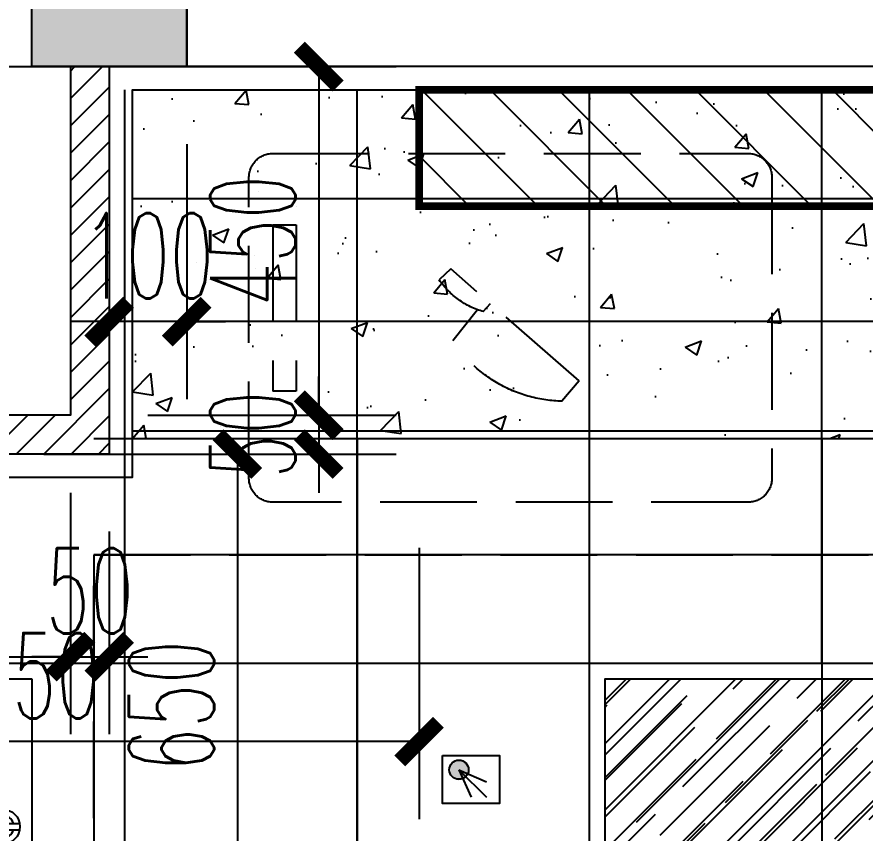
# Model space of a CAD drawing. Extents: x 184967 to 628822, y -100826 to 121332.
# Drawn here: x 203198 to 204293, y -17006 to -15952 of the extents above; entities that cross this region are included whole.
import ezdxf

# ---------------------------------------------------------------- set-up
doc = ezdxf.new("R2010")
doc.units = 0
doc.header["$MEASUREMENT"] = 0
doc.linetypes.add('__DASH', pattern=[0.35, 0.25, -0.1])
doc.linetypes.add('DASH', pattern=[0.35, 0.25, -0.1])
for name, color, linetype in [('-02插座图层', 30, 'Continuous'), ('0-地面', 251, 'Continuous'), ('0-天花造型', 55, 'Continuous'), ('0-完成面', 47, 'Continuous'), ('E03-给排水', 6, 'Continuous'), ('P10-固定（高柜）家具', 55, 'Continuous'), ('P10-活动家具', 55, 'DASH'), ('PUB_HATCH', 7, 'Continuous'), ('T008天花灯具', 2, 'Continuous'), ('WALL', 145, 'Continuous'), ('WINDOW', 141, 'Continuous'), ('定位标注', 2, 'Continuous'), ('新砌', 8, 'Continuous'), ('构造柱', 6, 'Continuous')]:
    doc.layers.add(name, color=color, linetype=linetype)
doc.layers.add('E-插座', color=60, linetype='Continuous', lineweight=30)
doc.styles.add('DIM_FONT', font='SIMPLEX.shx', dxfattribs={"width": 0.8})
doc.styles.get("Standard").update_dxf_attribs({"font": 'gbenor.shx', "bigfont": 'gbcbig.shx'})
doc.styles.add('尺寸标注', font='txt.shx', dxfattribs={"width": 0.6, "height": 110})
doc.dimstyles.new('1-50', dxfattribs={"dimscale": 50, "dimtxt": 110, "dimasz": 1, "dimexe": 2, "dimexo": 2, "dimgap": 0.6, "dimtad": 1, "dimdec": 0, "dimrnd": 5, "dimtxsty": '尺寸标注', "dimblk": 'ARCHTICK', "dimcen": 2.5, "dimclrd": 251, "dimclre": 251, "dimclrt": 50, "dimadec": 0, "dimazin": 0, "dimtfac": 1, "dimtdec": 0, "dimtix": 1, "dimtmove": 2, "dimatfit": 3, "dimldrblk": 'DOT', "dimfxl": 1, "dimarcsym": 0})

# ---------------------------------------------------------------- blocks, each defined once
blk = doc.blocks.new('720X395煤气灶')
for p, q in [((360, 0), (-360, 0)), ((-360, 0), (-360, -395)), ((360, 0), (360, -395)), ((360, -395), (-360, -395))]:
    blk.add_line(p, q)
at = {"color": 251}
for p, q in [((336.2, -23.8), (-336.2, -23.8)), ((-336.2, -23.8), (-336.2, -318.2)), ((336.2, -23.8), (336.2, -318.2)), ((-159, -75.6), (-166.9, -75.6)), ((-166.9, -111.3), (-166.9, -75.6)), ((-159, -111.3), (-159, -75.6)), ((172.5, -75.6), (164.6, -75.6)), ((164.6, -111.3), (164.6, -75.6)), ((172.5, -111.3), (172.5, -75.6)), ((-159, -111.3), (-166.9, -111.3)), ((172.5, -111.3), (164.6, -111.3)), ((-221.7, -166.1), (-257.4, -166.1)), ((-257.4, -166.1), (-257.4, -174)), ((-221.7, -174), (-257.4, -174)), ((-221.7, -166.1), (-221.7, -174)), ((-68.4, -166.1), (-104.2, -166.1)), ((-104.2, -166.1), (-104.2, -174)), ((-68.4, -174), (-104.2, -174)), ((-68.4, -166.1), (-68.4, -174)), ((109.8, -166.1), (74.1, -166.1)), ((74.1, -166.1), (74.1, -174)), ((109.8, -174), (74.1, -174)), ((109.8, -174), (109.8, -166.1)), ((227.3, -166.1), (227.3, -174)), ((263, -166.1), (227.3, -166.1)), ((263, -174), (227.3, -174)), ((263, -166.1), (263, -174)), ((-166.9, -264.5), (-166.9, -228.8)), ((-159, -228.8), (-166.9, -228.8)), ((-159, -264.5), (-159, -228.8)), ((164.6, -264.5), (164.6, -228.8)), ((172.5, -228.8), (164.6, -228.8)), ((172.5, -264.5), (172.5, -228.8)), ((-159, -264.5), (-166.9, -264.5)), ((172.5, -264.5), (164.6, -264.5)), ((-336.2, -318.2), (336.2, -318.2)), ((-165.9, -335.3), (-165.9, -379.4)), ((-158, -335.3), (-158, -379.4)), ((99.6, -334.1), (-98.9, -334.1)), ((-98.9, -334.1), (-98.9, -381)), ((99.6, -334.1), (99.6, -381)), ((165.1, -335.3), (165.1, -379.4)), ((173, -335.3), (173, -379.4)), ((83.7, -350), (-83, -350)), ((-83, -350), (-83, -365.1)), ((83.7, -350), (83.7, -365.1)), ((83.7, -365.1), (-83, -365.1)), ((99.6, -381), (-98.9, -381))]:
    blk.add_line(p, q, dxfattribs=at)
for centre, radius in [((-162.9, -170.1), 82.6), ((168.5, -170.1), 82.6), ((-162.9, -170.1), 70.7), ((168.5, -170.1), 70.7), ((-161.8, -357.4), 22.4), ((169.1, -357.4), 22.4)]:
    blk.add_circle(centre, radius, dxfattribs=at)
for centre, start, end in [((-161.8, -357.4), 106.3425, 253.6575), ((-161.8, -357.4), 285.5089, 74.4911), ((169.1, -357.4), 106.3425, 253.6575), ((169.1, -357.4), 285.5089, 74.4911)]:
    blk.add_arc(centre, 14.5, start, end, dxfattribs=at)
blk = doc.blocks.new('A$C4D044F91')
at = {"linetype": 'DASH', "ltscale": 500}
for p, q in [((644.3, 450), (30.7, 450)), ((0, 419.3), (0, 30.7)), ((675, 30.7), (675, 419.3)), ((614.3, 358), (614.3, 143.2)), ((644.3, 358), (614.3, 358)), ((644.3, 358), (644.3, 143.2)), ((248.7, 156.8), (414.4, 301)), ((414.4, 301), (429.4, 286.8)), ((372.5, 245.9), (363.2, 256.5)), ((379.8, 248.2), (411.7, 208.4)), ((248.7, 156.8), (271.1, 130.4)), ((614.3, 143.2), (644.3, 143.2)), ((30.7, 0), (644.3, 0))]:
    blk.add_line(p, q, dxfattribs=at)
for centre, radius, start, end in [((30.7, 419.3), 30.7, 90.0012, 180.0012), ((644.3, 419.3), 30.7, 0.0012, 90.0012), ((344.4, 344.8), 102.8, 285.8305, 325.6772), ((267.9, 301.8), 171.5, 270.9779, 326.9684), ((30.7, 30.7), 30.7, 180.0012, 270.0012), ((644.3, 30.7), 30.7, 270.0012, 0.0012)]:
    blk.add_arc(centre, radius, start, end, dxfattribs=at)
at = {"linetype": 'DASH', "ltscale": 500, "style": 'DIM_FONT', "text_generation_flag": 4, "width": 0.8, "flags": 9}
for tag in ['XSIZE', 'YSIZE']:
    blk.add_attdef(tag, (337.5, 0), '', height=0.5, rotation=90.0012, dxfattribs=at)
blk = doc.blocks.new('fsfsdfd221251')
at = {"layer": 'T008天花灯具', "ltscale": 0.3}
h = blk.add_hatch(dxfattribs=at)
h.set_pattern_fill('AR-RROOF', color=250, scale=50, angle=45, style=0)
h.set_pattern_definition([(135, (582327.07, 454182.51), (-42.426407, 113.137085), [750, -100, 250, -50]), (135, (582297.73, 454247.21), (82.37794, 11.667262), [150, -16.5, 300, -37.5]), (135, (582339.447, 454230.24), (-160.159686, 207.5358403), [400, -70, 200, -50])])
h.paths.add_polyline_path([(420761.4, -33183.5), (421021.4, -33183.5), (421021.4, -33743.5), (420761.4, -33743.5)])
at = {"layer": '0-天花造型', "linetype": 'ByBlock'}
for points in [[(420741.4, -33163.5), (421041.4, -33163.5), (421041.4, -33763.5), (420741.4, -33763.5)], [(420761.4, -33183.5), (421021.4, -33183.5), (421021.4, -33743.5), (420761.4, -33743.5)]]:
    blk.add_lwpolyline(points, close=True, dxfattribs=at)
blk = doc.blocks.new('_ArchTick')
at = {"color": 0, "linetype": 'ByBlock', "const_width": 0.4}
blk.add_lwpolyline([(-0.5, -0.5), (0.5, 0.5)], dxfattribs=at)
blk = doc.blocks.new('*D84')
at = {"layer": 'Defpoints', "color": 0, "linetype": 'ByBlock', "transparency": 16777216}
for p in [(202697.2, -16516.4), (202697.2, -17166.4), (203482.6, -17166.4)]:
    blk.add_point(p, dxfattribs=at)
at = {"layer": 'E-插座', "color": 251, "lineweight": -2, "transparency": 16777216}
for p, q in [((203232.6, -16516.4), (203582.6, -16516.4)), ((203482.6, -16516.4), (203482.6, -17166.4)), ((203232.6, -17166.4), (203582.6, -17166.4))]:
    blk.add_line(p, q, dxfattribs=at)
at = {"layer": 'E-插座', "color": 251, "linetype": 'ByBlock', "lineweight": -2, "transparency": 16777216, "xscale": 50, "yscale": 50, "zscale": 50}
for p, rotation in [((203482.6, -16516.4), 90), ((203482.6, -17166.4), 270)]:
    blk.add_blockref('_ArchTick', p, dxfattribs=dict(at, rotation=rotation))
at = {"layer": 'E-插座', "color": 50, "linetype": 'ByBlock', "transparency": 16777216, "insert": (203397.6, -16841.4), "char_height": 110, "attachment_point": 5, "rotation": 90, "style": '尺寸标注'}
blk.add_mtext('650', dxfattribs=at)
blk = doc.blocks.new('_Dot')
at = {"color": 0, "linetype": 'ByBlock', "lineweight": -2}
blk.add_line((-0.5, 0), (-1, 0), dxfattribs=at)
at = {"color": 0, "linetype": 'ByBlock', "const_width": 0.5}
blk.add_lwpolyline([(-0.25, 0, 1), (0.25, 0, 1)], format="xyb", close=True, dxfattribs=at)
blk = doc.blocks.new('sder')
at = {"layer": '-02插座图层', "color": 251}
for q in [(-521.539, 648.016), (-521.539, 647.229), (-522.326, 647.229)]:
    blk.add_line((-522.956, 648.646), q, dxfattribs=at)
at = {"layer": '-02插座图层'}
blk.add_lwpolyline([(-523.812, 649.38), (-520.852, 649.38), (-520.852, 646.908), (-523.812, 646.908)], close=True, dxfattribs=at)
at = {"layer": '-02插座图层', "color": 251}
blk.add_circle((-522.956, 648.646), 0.498, dxfattribs=at)
for points in [[(-523.205, 649.078), (-522.707, 649.078), (-523.388, 648.895), (-522.525, 648.895)], [(-522.956, 649.144), (-522.956, 649.144), (-523.205, 649.078), (-522.707, 649.078)], [(-523.388, 648.895), (-522.525, 648.895), (-523.454, 648.646), (-522.458, 648.646)], [(-523.388, 648.397), (-522.525, 648.397), (-523.454, 648.646), (-522.458, 648.646)], [(-523.205, 648.215), (-522.707, 648.215), (-523.388, 648.397), (-522.525, 648.397)], [(-522.956, 648.148), (-522.956, 648.148), (-523.205, 648.215), (-522.707, 648.215)]]:
    blk.add_solid(points, dxfattribs=at)
at = {"layer": '-02插座图层', "color": 251, "flags": 9}
blk.add_attdef('A', (-522.484, 648.174), '', height=0.000063, dxfattribs=at)
blk = doc.blocks.new('$WINLIB2D$00000001')
at = {"color": 0}
for points in [[(0.5, -0.5), (0.5, 0.5)], [(-0.5, -0.5), (0.5, -0.5)]]:
    blk.add_lwpolyline(points, dxfattribs=at)
blk = doc.blocks.new('*D273')
at = {"layer": 'Defpoints', "color": 0, "linetype": 'ByBlock', "transparency": 16777216}
for p in [(203267.2, -16466.4), (202667.2, -16516.4), (203267.2, -16778)]:
    blk.add_point(p, dxfattribs=at)
at = {"layer": '定位标注', "color": 251, "linetype": 'ByBlock', "lineweight": -2, "transparency": 16777216}
for p, q in [((203267.2, -16566.4), (203267.2, -16878)), ((202667.2, -16616.4), (202667.2, -16878)), ((202667.2, -16778), (203267.2, -16778))]:
    blk.add_line(p, q, dxfattribs=at)
at = {"layer": '定位标注', "color": 251, "linetype": 'ByBlock', "lineweight": -2, "transparency": 16777216, "xscale": 50, "yscale": 50, "zscale": 50, "rotation": 180}
blk.add_blockref('_ArchTick', (202667.2, -16778), dxfattribs=at)
at = {"layer": '定位标注', "color": 251, "linetype": 'ByBlock', "lineweight": -2, "transparency": 16777216, "xscale": 50, "yscale": 50, "zscale": 50}
blk.add_blockref('_ArchTick', (203267.2, -16778), dxfattribs=at)
at = {"layer": '定位标注', "color": 50, "linetype": 'ByBlock', "transparency": 16777216, "insert": (202967.2, -16693), "char_height": 110, "attachment_point": 5, "style": '尺寸标注'}
blk.add_mtext('600', dxfattribs=at)
blk = doc.blocks.new('*D274')
at = {"layer": 'Defpoints', "color": 0, "linetype": 'ByBlock', "transparency": 16777216}
for p in [(203267.2, -16466.4), (203317.2, -16516.4), (203317.2, -16778)]:
    blk.add_point(p, dxfattribs=at)
at = {"layer": '定位标注', "color": 251, "linetype": 'ByBlock', "lineweight": -2, "transparency": 16777216}
for p, q in [((203267.2, -16566.4), (203267.2, -16878)), ((203317.2, -16616.4), (203317.2, -16878)), ((203267.2, -16778), (203217.2, -16778)), ((203267.2, -16778), (203317.2, -16778)), ((203317.2, -16778), (203367.2, -16778))]:
    blk.add_line(p, q, dxfattribs=at)
at = {"layer": '定位标注', "color": 251, "linetype": 'ByBlock', "lineweight": -2, "transparency": 16777216, "xscale": 50, "yscale": 50, "zscale": 50}
blk.add_blockref('_ArchTick', (203267.2, -16778), dxfattribs=at)
at = {"layer": '定位标注', "color": 251, "linetype": 'ByBlock', "lineweight": -2, "transparency": 16777216, "xscale": 50, "yscale": 50, "zscale": 50, "rotation": 180}
blk.add_blockref('_ArchTick', (203317.2, -16778), dxfattribs=at)
at = {"layer": '定位标注', "color": 50, "linetype": 'ByBlock', "transparency": 16777216, "insert": (203292.2, -16693), "char_height": 110, "attachment_point": 5, "style": '尺寸标注'}
blk.add_mtext('50', dxfattribs=at)
blk = doc.blocks.new('*D275')
at = {"layer": 'Defpoints', "color": 0, "linetype": 'ByBlock', "transparency": 16777216}
for p in [(203267.2, -16016.4), (203267.2, -16466.4), (203587.6, -16466.4)]:
    blk.add_point(p, dxfattribs=at)
at = {"layer": '定位标注', "color": 251, "linetype": 'ByBlock', "lineweight": -2, "transparency": 16777216}
for p, q in [((203367.2, -16016.4), (203687.6, -16016.4)), ((203587.6, -16016.4), (203587.6, -16466.4)), ((203367.2, -16466.4), (203687.6, -16466.4))]:
    blk.add_line(p, q, dxfattribs=at)
at = {"layer": '定位标注', "color": 251, "linetype": 'ByBlock', "lineweight": -2, "transparency": 16777216, "xscale": 50, "yscale": 50, "zscale": 50}
for p, rotation in [((203587.6, -16016.4), 90), ((203587.6, -16466.4), 270)]:
    blk.add_blockref('_ArchTick', p, dxfattribs=dict(at, rotation=rotation))
at = {"layer": '定位标注', "color": 50, "linetype": 'ByBlock', "transparency": 16777216, "insert": (203502.6, -16241.4), "char_height": 110, "attachment_point": 5, "rotation": 90, "style": '尺寸标注'}
blk.add_mtext('450', dxfattribs=at)
blk = doc.blocks.new('*D276')
at = {"layer": 'Defpoints', "color": 0, "linetype": 'ByBlock', "transparency": 16777216}
for p in [(203267.2, -16466.4), (203317.2, -16516.4), (203587.6, -16516.4)]:
    blk.add_point(p, dxfattribs=at)
at = {"layer": '定位标注', "color": 251, "linetype": 'ByBlock', "lineweight": -2, "transparency": 16777216}
for p, q in [((203587.6, -16466.4), (203587.6, -16416.4)), ((203367.2, -16466.4), (203687.6, -16466.4)), ((203587.6, -16466.4), (203587.6, -16516.4)), ((203417.2, -16516.4), (203687.6, -16516.4)), ((203587.6, -16516.4), (203587.6, -16566.4))]:
    blk.add_line(p, q, dxfattribs=at)
at = {"layer": '定位标注', "color": 251, "linetype": 'ByBlock', "lineweight": -2, "transparency": 16777216, "xscale": 50, "yscale": 50, "zscale": 50}
for p, rotation in [((203587.6, -16466.4), 270), ((203587.6, -16516.4), 90)]:
    blk.add_blockref('_ArchTick', p, dxfattribs=dict(at, rotation=rotation))
at = {"layer": '定位标注', "color": 50, "linetype": 'ByBlock', "transparency": 16777216, "insert": (203502.6, -16491.4), "char_height": 110, "attachment_point": 5, "rotation": 90, "style": '尺寸标注'}
blk.add_mtext('50', dxfattribs=at)
blk = doc.blocks.new('A$C19F36127')
at = {"layer": 'E03-给排水'}
h = blk.add_hatch(dxfattribs=at)
h.set_pattern_fill('ANSI31', color=256, scale=500)
h.set_pattern_definition([(45, (-390325.64, 139941.5), (-44.194174, 44.194174), [])])
h.paths.add_polyline_path([(-150, 600), (0, 600), (0, 0), (-150, 0)])
at = {"layer": 'E03-给排水', "const_width": 10}
blk.add_lwpolyline([(-150, 600), (0, 600), (0, 0), (-150, 0)], close=True, dxfattribs=at)
blk = doc.blocks.new('*D308')
at = {"layer": 'Defpoints', "color": 0, "linetype": 'ByBlock', "transparency": 16777216}
for p in [(202667.2, -16196.4), (203717.2, -16196.4), (202667.2, -16887.5)]:
    blk.add_point(p, dxfattribs=at)
at = {"layer": 'E03-给排水', "color": 251, "lineweight": -2, "transparency": 16777216}
for p, q in [((202667.2, -16637.5), (202667.2, -16987.5)), ((203717.2, -16637.5), (203717.2, -16987.5)), ((203717.2, -16887.5), (202667.2, -16887.5))]:
    blk.add_line(p, q, dxfattribs=at)
at = {"layer": 'E03-给排水', "color": 251, "linetype": 'ByBlock', "lineweight": -2, "transparency": 16777216, "xscale": 50, "yscale": 50, "zscale": 50, "rotation": 180}
blk.add_blockref('_ArchTick', (202667.2, -16887.5), dxfattribs=at)
at = {"layer": 'E03-给排水', "color": 251, "linetype": 'ByBlock', "lineweight": -2, "transparency": 16777216, "xscale": 50, "yscale": 50, "zscale": 50}
blk.add_blockref('_ArchTick', (203717.2, -16887.5), dxfattribs=at)
at = {"layer": 'E03-给排水', "color": 50, "linetype": 'ByBlock', "transparency": 16777216, "insert": (203192.2, -16802.5), "char_height": 110, "attachment_point": 5, "style": '尺寸标注'}
blk.add_mtext('1050', dxfattribs=at)
blk = doc.blocks.new('*D325')
at = {"layer": 'Defpoints', "color": 0, "linetype": 'ByBlock', "transparency": 16777216}
for p in [(203417.2, -16016.4), (205417.2, -16016.4), (203417.2, -16345.5)]:
    blk.add_point(p, dxfattribs=at)
at = {"layer": '定位标注', "color": 251, "lineweight": -2, "transparency": 16777216}
for p, q in [((203417.2, -16116.4), (203417.2, -16445.5)), ((205417.2, -16116.4), (205417.2, -16445.5)), ((205417.2, -16345.5), (203417.2, -16345.5))]:
    blk.add_line(p, q, dxfattribs=at)
at = {"layer": '定位标注', "color": 251, "linetype": 'ByBlock', "lineweight": -2, "transparency": 16777216, "xscale": 50, "yscale": 50, "zscale": 50, "rotation": 180}
blk.add_blockref('_ArchTick', (203417.2, -16345.5), dxfattribs=at)
at = {"layer": '定位标注', "color": 251, "linetype": 'ByBlock', "lineweight": -2, "transparency": 16777216, "xscale": 50, "yscale": 50, "zscale": 50}
blk.add_blockref('_ArchTick', (205417.2, -16345.5), dxfattribs=at)
at = {"layer": '定位标注', "color": 50, "linetype": 'ByBlock', "transparency": 16777216, "insert": (204417.2, -16260.5), "char_height": 110, "attachment_point": 5, "style": '尺寸标注'}
blk.add_mtext('2000', dxfattribs=at)
blk = doc.blocks.new('*D326')
at = {"layer": 'Defpoints', "color": 0, "linetype": 'ByBlock', "transparency": 16777216}
for p in [(203317.2, -16016.4), (203417.2, -16016.4), (203317.2, -16345.5)]:
    blk.add_point(p, dxfattribs=at)
at = {"layer": '定位标注', "color": 251, "lineweight": -2, "transparency": 16777216}
for p, q in [((203317.2, -16116.4), (203317.2, -16445.5)), ((203417.2, -16116.4), (203417.2, -16445.5)), ((203317.2, -16345.5), (203267.2, -16345.5)), ((203417.2, -16345.5), (203317.2, -16345.5)), ((203417.2, -16345.5), (203467.2, -16345.5))]:
    blk.add_line(p, q, dxfattribs=at)
at = {"layer": '定位标注', "color": 251, "linetype": 'ByBlock', "lineweight": -2, "transparency": 16777216, "xscale": 50, "yscale": 50, "zscale": 50}
blk.add_blockref('_ArchTick', (203317.2, -16345.5), dxfattribs=at)
at = {"layer": '定位标注', "color": 251, "linetype": 'ByBlock', "lineweight": -2, "transparency": 16777216, "xscale": 50, "yscale": 50, "zscale": 50, "rotation": 180}
blk.add_blockref('_ArchTick', (203417.2, -16345.5), dxfattribs=at)
at = {"layer": '定位标注', "color": 50, "linetype": 'ByBlock', "transparency": 16777216, "insert": (203367.2, -16260.5), "char_height": 110, "attachment_point": 5, "style": '尺寸标注'}
blk.add_mtext('100', dxfattribs=at)

msp = doc.modelspace()

# ---------------------------------------------------------------- hatches: boundary and pattern name
at = {"layer": '0-地面'}
h = msp.add_hatch(dxfattribs=at)
h.set_pattern_fill('AR-CONC', color=250, scale=30, style=0)
h.set_pattern_definition([(50, (203347.23, -16496.43), (215.178, -18.826), [22.5, -247.5]), (355, (203347.23, -16496.43), (-41.625, 225.658), [18, -198]), (100.451, (203365.16, -16498), (173.553, 206.832), [19.122, -210.343]), (46.184, (203347.23, -16436.43), (320.172, -49.656), [33.75, -371.25]), (96.636, (203373.9, -16440.57), (280.4, 292.235), [28.683, -315.514]), (351.184, (203347.23, -16436.43), (280.4, 292.236), [27, -297]), (21, (203377.23, -16451.43), (179.072, -120.786), [22.5, -247.5]), (326, (203377.23, -16451.43), (72.995, 217.545), [18, -198]), (71.451, (203392.15, -16461.5), (252.067, 96.759), [19.122, -210.343]), (37.5, (203347.23, -16496.43), (3.648, 99.8682), [0, -195.6, 0, -201, 0, -198.75]), (7.5, (203347.23, -16496.43), (78.921, 118.3235), [0, -114.6, 0, -191.1, 0, -75.75]), (327.5, (203280.33, -16496.43), (160.1467, -6.7665), [0, -75, 0, -234, 0, -310.5]), (317.5, (203250.33, -16496.43), (174.956, 30.0315), [0, -97.5, 0, -155.4, 0, -220.5])])
h.paths.add_polyline_path([(206037.2, -16046.4), (203347.2, -16046.4), (203347.2, -16496.4), (206037.2, -16496.4)])
at = {"layer": '0-地面', "linetype": 'ByBlock'}
h = msp.add_hatch(dxfattribs=at)
h.set_pattern_fill('_USER', color=250, scale=600, style=0, double=1, pattern_type=0)
h.set_pattern_definition([(0, (206037.23, -17686.4), (0, 600), []), (90, (206037.23, -17686.4), (-600, 4e-14), [])])
h.paths.add_polyline_path([(203147.2, -17686.4), (206037.2, -17686.4), (206037.2, -16496.4), (203297.2, -16496.4), (203297.2, -16596.4), (203147.2, -16596.4)])
at = {"layer": 'PUB_HATCH'}
h = msp.add_hatch(color=8, dxfattribs=at)
h.dxf.hatch_style = 1
h.paths.add_polyline_path([(203217.2, -15666.4), (203417.2, -15666.4), (203417.2, -16016.4), (203217.2, -16016.4)])
at = {"layer": '新砌', "ltscale": 0.1}
h = msp.add_hatch(dxfattribs=at)
h.set_pattern_fill('ANSI31', color=8, scale=200)
h.set_pattern_definition([(45, (-76890.852, -150), (-17.6776695, 17.6776695), [])])
h.paths.add_polyline_path([(203317.2, -16016.4), (203267.2, -16016.4), (203267.2, -16466.4), (203017.2, -16466.4), (203017.2, -16516.4), (203317.2, -16516.4)])
at = {"layer": '构造柱'}
msp.add_hatch(color=7, dxfattribs=at).paths.add_polyline_path([(203217.2, -15666.4), (203417.2, -15666.4), (203417.2, -16016.4), (203217.2, -16016.4)])

# ---------------------------------------------------------------- linework, layer by layer
at = {"layer": '0-地面', "linetype": 'ByBlock'}
msp.add_line((203297.2, -16496.4), (206037.2, -16496.4), dxfattribs=at)
at = {"layer": '0-地面', "color": 1, "linetype": '__DASH', "ltscale": 500}
msp.add_lwpolyline([(203297.2, -17686.4), (203297.2, -16646.4), (206037.2, -16646.4)], dxfattribs=at)
at = {"layer": '0-天花造型', "color": 8, "linetype": 'ByBlock'}
for p, q in [((203337.2, -17686.4), (203337.2, -16046.4)), ((203637.2, -17686.4), (203637.2, -16046.4)), ((203937.2, -17686.4), (203937.2, -16046.4)), ((204237.2, -16786.4), (204237.2, -16046.4)), ((203347.2, -16186.4), (206037.2, -16186.4)), ((203347.2, -16486.4), (206037.2, -16486.4)), ((202697.2, -16786.4), (206037.2, -16786.4))]:
    msp.add_line(p, q, dxfattribs=at)
at = {"layer": '0-完成面', "linetype": 'ByBlock'}
msp.add_lwpolyline([(203467.2, -17686.4), (202697.2, -17686.4), (202697.2, -16546.4), (203347.2, -16546.4), (203347.2, -16046.4), (206037.2, -16046.4), (206037.2, -17686.4), (205267.2, -17686.4)], dxfattribs=at)
at = {"layer": 'P10-固定（高柜）家具', "linetype": 'ByBlock'}
msp.add_line((206037.2, -16646.4), (203297.2, -16646.4), dxfattribs=at)
at = {"layer": 'P10-活动家具', "linetype": 'ByBlock'}
msp.add_line((203297.2, -16646.4), (203297.2, -17686.4), dxfattribs=at)
at = {"layer": 'WALL'}
for p, q in [((203417.2, -16016.4), (203417.2, -15816.4)), ((202667.2, -16016.4), (203417.2, -16016.4))]:
    msp.add_line(p, q, dxfattribs=at)
msp.add_lwpolyline([(203217.2, -15666.4), (203417.2, -15666.4), (203417.2, -16016.4), (203217.2, -16016.4)], close=True, dxfattribs=at)
for points in [[(203267.2, -16016.4), (203267.2, -16466.4), (203017.2, -16466.4)], [(203317.2, -16016.4), (203317.2, -16516.4), (203017.2, -16516.4)]]:
    msp.add_lwpolyline(points, dxfattribs=at)
at = {"layer": '构造柱'}
msp.add_lwpolyline([(203217.2, -15666.4), (203417.2, -15666.4), (203417.2, -16016.4), (203217.2, -16016.4)], close=True, dxfattribs=at)

# ---------------------------------------------------------------- block references
at = {"layer": '0-天花造型', "linetype": 'ByBlock', "rotation": 270}
msp.add_blockref('fsfsdfd221251', (237700.7, 403955), dxfattribs=at)
at = {"layer": '0-天花造型', "color": 8, "linetype": 'ByBlock', "xscale": 25.00000021899277, "yscale": 25.00000021899277, "zscale": 25.00000021899277}
msp.add_blockref('sder', (216842.5, -33140), dxfattribs=at)
at = {"layer": 'E03-给排水', "linetype": 'ByBlock', "rotation": 270}
msp.add_blockref('A$C19F36127', (203717.2, -16196.4), dxfattribs=at)
at = {"layer": 'P10-固定（高柜）家具', "linetype": 'ByBlock', "rotation": 89.99999999999997}
msp.add_blockref('720X395煤气灶', (202822.2, -17166.4), dxfattribs=at)
at = {"layer": 'P10-活动家具', "linetype": 'ByBlock', "xscale": -1}
msp.add_blockref('A$C4D044F91', (204172.6, -16578.5), dxfattribs=at)
at = {"layer": 'WINDOW', "xscale": 2000, "yscale": -200, "zscale": 2000, "rotation": 180.000000000052}
msp.add_blockref('$WINLIB2D$00000001', (204417.2, -15916.4), dxfattribs=at)

# ---------------------------------------------------------------- dimensions: what is measured, and where the dimension line sits
at = {"layer": 'E-插座', "linetype": 'ByBlock'}
dim = msp.add_aligned_dim(p1=(202697.2, -16516.4), p2=(202697.2, -17166.4), distance=785.4, dimstyle='1-50', override={"dimfxl": 5, "dimfxlon": 1, "dimarcsym": 1}, dxfattribs=at)
dim.commit()
dim.dimension.update_dxf_attribs({"geometry": '*D84', "text_midpoint": (203397.6, -16841.4)})
at = {"layer": 'E03-给排水', "color": 1, "linetype": 'ByBlock'}
dim = msp.add_linear_dim(base=(202667.2, -16887.5), p1=(203717.2, -16196.4), p2=(202667.2, -16196.4), dimstyle='1-50', override={"dimfxl": 5, "dimfxlon": 1}, dxfattribs=at)
dim.commit()
dim.dimension.update_dxf_attribs({"geometry": '*D308', "text_midpoint": (203192.2, -16802.5)})
at = {"layer": '定位标注', "linetype": 'ByBlock'}
for base, p1, p2, picture, middle in [((203587.6, -16466.4), (203267.2, -16016.4), (203267.2, -16466.4), '*D275', (203502.6, -16241.4)), ((203587.6, -16516.4), (203267.2, -16466.4), (203317.2, -16516.4), '*D276', (203502.6, -16491.4))]:
    dim = msp.add_linear_dim(base=base, p1=p1, p2=p2, angle=90, dimstyle='1-50', dxfattribs=at)
    dim.commit()
    dim.dimension.update_dxf_attribs({"geometry": picture, "text_midpoint": middle})
at = {"layer": '定位标注', "color": 1, "linetype": 'ByBlock'}
for base, p1, p2, picture, middle in [((203317.2, -16345.5), (203417.2, -16016.4), (203317.2, -16016.4), '*D326', (203367.2, -16260.5)), ((203417.2, -16345.5), (205417.2, -16016.4), (203417.2, -16016.4), '*D325', (204417.2, -16260.5))]:
    dim = msp.add_linear_dim(base=base, p1=p1, p2=p2, dimstyle='1-50', override={"dimfxl": 5, "dimfxlon": 1}, dxfattribs=at)
    dim.commit()
    dim.dimension.update_dxf_attribs({"geometry": picture, "text_midpoint": middle})
at = {"layer": '定位标注', "linetype": 'ByBlock'}
for base, p1, p2, picture, middle in [((203267.2, -16778), (202667.2, -16516.4), (203267.2, -16466.4), '*D273', (202967.2, -16693)), ((203317.2, -16778), (203267.2, -16466.4), (203317.2, -16516.4), '*D274', (203292.2, -16693))]:
    dim = msp.add_linear_dim(base=base, p1=p1, p2=p2, dimstyle='1-50', dxfattribs=at)
    dim.commit()
    dim.dimension.update_dxf_attribs({"geometry": picture, "text_midpoint": middle})

doc.saveas('drawing.dxf')
